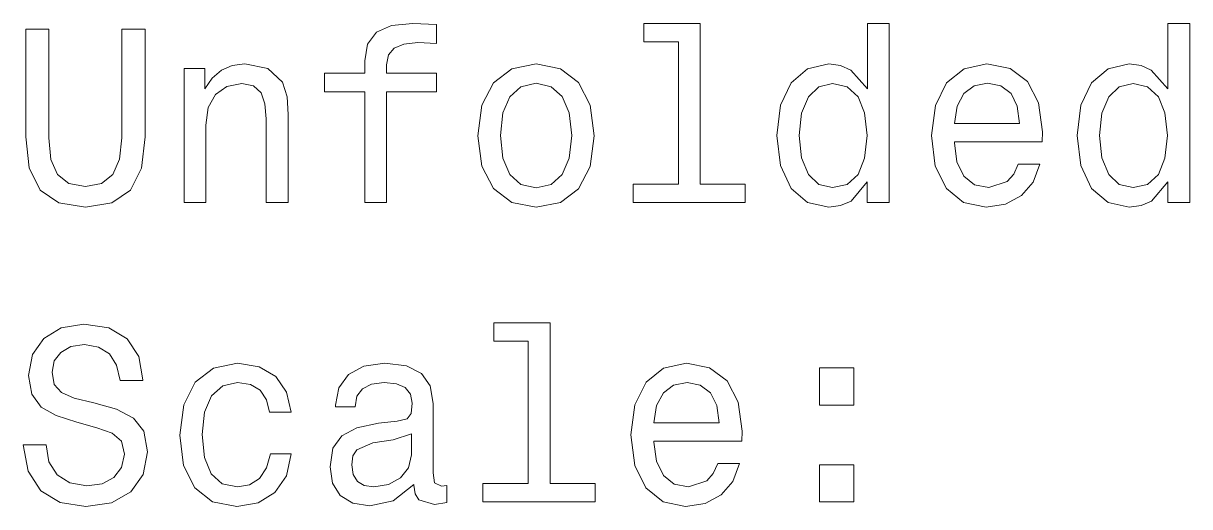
# Model space of a CAD drawing. Extents: x 0 to 594, y 0 to 420.
# Drawn here: x 368.97 to 392.54, y 160.35 to 170.11 of the extents above; entities that cross this region are included whole.
import ezdxf

# ---------------------------------------------------------------- set-up
doc = ezdxf.new("R2010")
doc.units = 0

msp = doc.modelspace()

# ---------------------------------------------------------------- linework, layer by layer
at = {"color": 7, "lineweight": 13}
for points in [[(369.015472, 167.822784), (369.08606, 167.192383), (369.307983, 166.743546), (369.681183, 166.486328), (370.220795, 166.395554), (370.755371, 166.486328), (371.128571, 166.743546), (371.350494, 167.187347), (371.426147, 167.822784), (371.426147, 169.991379), (370.957123, 169.991379), (370.957123, 167.797577), (370.911713, 167.368896), (370.775543, 167.061264), (370.543579, 166.8797), (370.220795, 166.819183), (369.887939, 166.8797), (369.655945, 167.061264), (369.519806, 167.363861), (369.479431, 167.797577), (369.479431, 169.991379), (369.015472, 169.991379)], [(375.864166, 168.730576), (375.864166, 166.491379), (376.307983, 166.491379), (376.307983, 168.730576), (377.31662, 168.730576), (377.31662, 169.10881), (376.307983, 169.10881), (376.307983, 169.275238), (376.343292, 169.476974), (376.459259, 169.613144), (376.655945, 169.693832), (376.938385, 169.724091), (377.31662, 169.703918), (377.31662, 170.087204), (376.837524, 170.112411), (376.403809, 170.067032), (376.101196, 169.930862), (375.919647, 169.693832), (375.864166, 169.355927), (375.864166, 169.10881), (375.052216, 169.10881), (375.052216, 168.730576)], [(382.203522, 169.739212), (382.203522, 166.864578), (381.29068, 166.864578), (381.29068, 166.491379), (383.555084, 166.491379), (383.555084, 166.864578), (382.647308, 166.864578), (382.647308, 170.112411), (381.507538, 170.112411), (381.507538, 169.739212)], [(386.02124, 166.909973), (386.02124, 166.491379), (386.465027, 166.491379), (386.465027, 170.112411), (386.026276, 170.112411), (386.026276, 168.786041), (385.688385, 169.169327), (385.481598, 169.260117), (385.244568, 169.29541), (384.815918, 169.19455), (384.483063, 168.912125), (384.266205, 168.458237), (384.190552, 167.848007), (384.266205, 167.237778), (384.483063, 166.778839), (384.815918, 166.491379), (385.244568, 166.395554), (385.481598, 166.430862), (385.69342, 166.521637)], [(392.093292, 166.909973), (392.093292, 166.491379), (392.537079, 166.491379), (392.537079, 170.112411), (392.098328, 170.112411), (392.098328, 168.786041), (391.760437, 169.169327), (391.55365, 169.260117), (391.31662, 169.29541), (390.887939, 169.19455), (390.555084, 168.912125), (390.338226, 168.458237), (390.262573, 167.848007), (390.338226, 167.237778), (390.555084, 166.778839), (390.887939, 166.491379), (391.31662, 166.395554), (391.55365, 166.430862), (391.765472, 166.521637)], [(372.212891, 166.491379), (372.656677, 166.491379), (372.656677, 168.054779), (372.702057, 168.412842), (372.848328, 168.675095), (373.075256, 168.836487), (373.377869, 168.897003), (373.619934, 168.846573), (373.77124, 168.710403), (373.846893, 168.483459), (373.872101, 168.180862), (373.872101, 166.491379), (374.315887, 166.491379), (374.315887, 168.271637), (374.295715, 168.6297), (374.204956, 168.927261), (373.90741, 169.199585), (373.44342, 169.29541), (373.186218, 169.260117), (372.96936, 169.164291), (372.782776, 169.002899), (372.636505, 168.786041), (372.636505, 169.199585), (372.212891, 169.199585)], [(378.153809, 167.842957), (378.234497, 167.227692), (378.466492, 166.773804), (378.834625, 166.491379), (379.328857, 166.395554), (379.818054, 166.491379), (380.186218, 166.768753), (380.418213, 167.222641), (380.503937, 167.842957), (380.418213, 168.458237), (380.186218, 168.917175), (379.818054, 169.19455), (379.328857, 169.29541), (378.834625, 169.19455), (378.466492, 168.912125), (378.234497, 168.458237)], [(387.781311, 167.716888), (389.556549, 167.716888), (389.561584, 167.92366), (389.480896, 168.503632), (389.258972, 168.937347), (388.905945, 169.199585), (388.436951, 169.29541), (387.977997, 169.19455), (387.624969, 168.912125), (387.398041, 168.453201), (387.317352, 167.848007), (387.393005, 167.227692), (387.619934, 166.773804), (387.967926, 166.491379), (388.421814, 166.395554), (388.815186, 166.461121), (389.137939, 166.632584), (389.374969, 166.904922), (389.511139, 167.268036), (389.072388, 167.268036), (388.981598, 167.066299), (388.850494, 166.915009), (388.477295, 166.793976), (388.189819, 166.849442), (387.972961, 167.025955), (387.831757, 167.313431), (387.781311, 167.701752)], [(378.607697, 167.848007), (378.653076, 168.301895), (378.794281, 168.6297), (379.02124, 168.831436), (379.328857, 168.902039), (379.63147, 168.831436), (379.858398, 168.63475), (379.999634, 168.301895), (380.050049, 167.848007), (379.999634, 167.389069), (379.858398, 167.056213), (379.63147, 166.854492), (379.328857, 166.788925), (379.02124, 166.854492), (378.794281, 167.056213), (378.653076, 167.389069)], [(385.320221, 168.897003), (385.612732, 168.826385), (385.834625, 168.6297), (385.965759, 168.301895), (386.016174, 167.848007), (385.965759, 167.389069), (385.834625, 167.061264), (385.612732, 166.859528), (385.320221, 166.793976), (385.042847, 166.859528), (384.831024, 167.061264), (384.689819, 167.394119), (384.64444, 167.848007), (384.689819, 168.29686), (384.831024, 168.624664), (385.042847, 168.826385)], [(387.781311, 168.090088), (387.836792, 168.438065), (387.972961, 168.695267), (388.179749, 168.851608), (388.452057, 168.907089), (388.71936, 168.851608), (388.926147, 168.695267), (389.052216, 168.438065), (389.097595, 168.090088)], [(391.392273, 168.897003), (391.684784, 168.826385), (391.906677, 168.6297), (392.037811, 168.301895), (392.088226, 167.848007), (392.037811, 167.389069), (391.906677, 167.061264), (391.684784, 166.859528), (391.392273, 166.793976), (391.114899, 166.859528), (390.903076, 167.061264), (390.761871, 167.394119), (390.716492, 167.848007), (390.761871, 168.29686), (390.903076, 168.624664), (391.114899, 168.826385)], [(379.16748, 163.692383), (379.16748, 160.817749), (378.254669, 160.817749), (378.254669, 160.44455), (380.519073, 160.44455), (380.519073, 160.817749), (379.611298, 160.817749), (379.611298, 164.065582), (378.471527, 164.065582), (378.471527, 163.692383)], [(369.423981, 161.599442), (368.965027, 161.599442), (369.065887, 161.064865), (369.318054, 160.671494), (369.70639, 160.434464), (370.230896, 160.348724), (370.750336, 160.429413), (371.138672, 160.651321), (371.385773, 160.999298), (371.476563, 161.458237), (371.400909, 161.87178), (371.189087, 162.139069), (370.846161, 162.315582), (370.387238, 162.446716), (369.993866, 162.542526), (369.736664, 162.653488), (369.590393, 162.814865), (369.545013, 163.067032), (369.590393, 163.293976), (369.721527, 163.465439), (369.923248, 163.581436), (370.200623, 163.62178), (370.483063, 163.57135), (370.704956, 163.435181), (370.851196, 163.208237), (370.921814, 162.900604), (371.380737, 162.900604), (371.380737, 162.91069), (371.300049, 163.38475), (371.063019, 163.737778), (370.689819, 163.959686), (370.185486, 164.035324), (369.731598, 163.959686), (369.378571, 163.747864), (369.151642, 163.420059), (369.070953, 162.996429), (369.136505, 162.618179), (369.328156, 162.360977), (369.630737, 162.189499), (370.044281, 162.05838), (370.452789, 161.942383), (370.760437, 161.831436), (370.947021, 161.670059), (371.012573, 161.407806), (370.952057, 161.140518), (370.795715, 160.938782), (370.558685, 160.812698), (370.251068, 160.772354), (369.908112, 160.827835), (369.645874, 160.989212), (369.479431, 161.251465)], [(373.937653, 162.255066), (374.376434, 162.255066), (374.285645, 162.658524), (374.068787, 162.976257), (373.730896, 163.172943), (373.292114, 163.248581), (372.807983, 163.14772), (372.439819, 162.865295), (372.207825, 162.406372), (372.127136, 161.791092), (372.202789, 161.180862), (372.429749, 160.726974), (372.787811, 160.44455), (373.277008, 160.348724), (373.710724, 160.424377), (374.048615, 160.636185), (374.280609, 160.96904), (374.38147, 161.412842), (373.957825, 161.412842), (373.882172, 161.130432), (373.740967, 160.91861), (373.539246, 160.787491), (373.292114, 160.747147), (372.984497, 160.812698), (372.762573, 161.014435), (372.626434, 161.342239), (372.581024, 161.806213), (372.626434, 162.260117), (372.767639, 162.587921), (372.994568, 162.789658), (373.292114, 162.86026), (373.554382, 162.814865), (373.751068, 162.698868), (373.882172, 162.507233)], [(376.857697, 160.797577), (376.857697, 160.78244), (376.882904, 160.610977), (376.958557, 160.489944), (377.276276, 160.394119), (377.523407, 160.434464), (377.523407, 160.777405), (377.41748, 160.762268), (377.276276, 160.827835), (377.251068, 161.029572), (377.251068, 162.43158), (377.190552, 162.789658), (377.014038, 163.041809), (376.70639, 163.193115), (376.272675, 163.248581), (375.84903, 163.188065), (375.536377, 163.016602), (375.339691, 162.749298), (375.274109, 162.396286), (375.274109, 162.366013), (375.672516, 162.366013), (375.707825, 162.577835), (375.818787, 162.729126), (376.000336, 162.819916), (376.257538, 162.855209), (376.504669, 162.830002), (376.681183, 162.754349), (376.787079, 162.62323), (376.822388, 162.441666), (376.802216, 162.229858), (376.721527, 162.123947), (376.519806, 162.073517), (376.141541, 162.033173), (375.707825, 161.942383), (375.400208, 161.781006), (375.218628, 161.528839), (375.163177, 161.15564), (375.213593, 160.822784), (375.369934, 160.575668), (375.622101, 160.419327), (375.970093, 160.363861), (376.439087, 160.469772)], [(381.709259, 161.670059), (383.484497, 161.670059), (383.489532, 161.876831), (383.408844, 162.456802), (383.186951, 162.890518), (382.833923, 163.152756), (382.364899, 163.248581), (381.905945, 163.14772), (381.552948, 162.865295), (381.325989, 162.406372), (381.2453, 161.801178), (381.320953, 161.180862), (381.547882, 160.726974), (381.895874, 160.44455), (382.349762, 160.348724), (382.743134, 160.414291), (383.065887, 160.585754), (383.302948, 160.858093), (383.439087, 161.221207), (383.000336, 161.221207), (382.909576, 161.01947), (382.778442, 160.868179), (382.405243, 160.747147), (382.117767, 160.802612), (381.900909, 160.979126), (381.759705, 161.266602), (381.709259, 161.654922)], [(385.052948, 162.401321), (385.748901, 162.401321), (385.748901, 163.152756), (385.052948, 163.152756)], [(381.709259, 162.043259), (381.76474, 162.391235), (381.900909, 162.648438), (382.107697, 162.804779), (382.380035, 162.86026), (382.647308, 162.804779), (382.854095, 162.648438), (382.980164, 162.391235), (383.025543, 162.043259)], [(376.807251, 161.39267), (376.746735, 161.130432), (376.585358, 160.928696), (376.343292, 160.797577), (376.045715, 160.752182), (375.854095, 160.777405), (375.717926, 160.858093), (375.632172, 160.999298), (375.606964, 161.195984), (375.627136, 161.372498), (375.707825, 161.498581), (376.030609, 161.639801), (376.439087, 161.700317), (376.807251, 161.82135)], [(385.052948, 160.44455), (385.748901, 160.44455), (385.748901, 161.195984), (385.052948, 161.195984)]]:
    msp.add_lwpolyline(points, close=True, dxfattribs=at)

doc.saveas('drawing.dxf')
